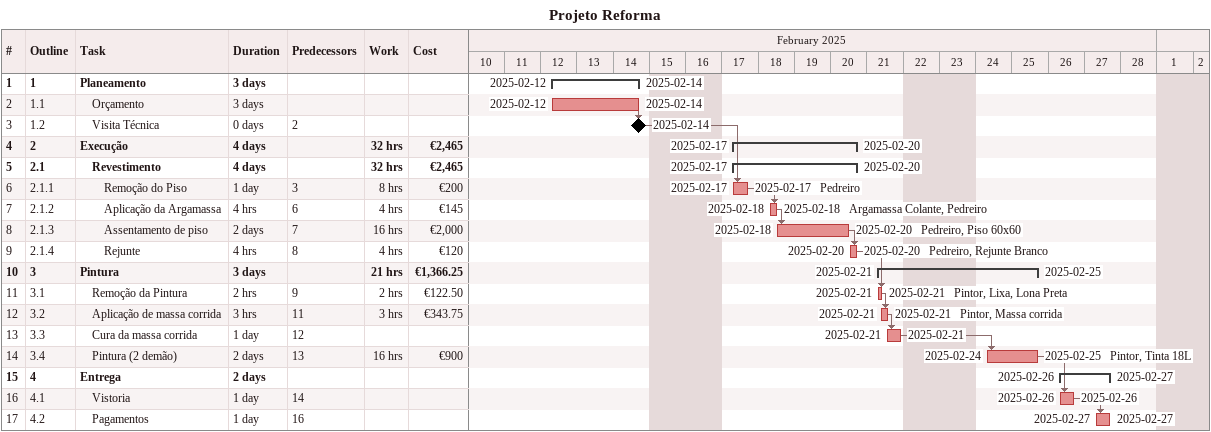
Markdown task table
Projeto Reforma

| ID | WBS | Task | Duration | Start | Finish | Predecessors | Resources | Work (h) | Cost (€) |
|---|---|---|---|---|---|---|---|---|---|
| 1 | 1 | **Planeamento** | 3d | 2025-02-12 | 2025-02-14 |  |  |  |  |
| 2 | 1.1 | Orçamento | 3d | 2025-02-12 | 2025-02-14 |  |  |  |  |
| 3 | 1.2 | Visita Técnica | 0d | 2025-02-14 | 2025-02-14 | 2 |  |  |  |
| 4 | 2 | **Execução** | 4d | 2025-02-17 | 2025-02-20 |  |  | 32 | 2465 |
| 5 | 2.1 | **Revestimento** | 4d | 2025-02-17 | 2025-02-20 |  |  | 32 | 2465 |
| 6 | 2.1.1 | Remoção do Piso | 1d | 2025-02-17 | 2025-02-17 | 3 | Pedreiro | 8 | 200 |
| 7 | 2.1.2 | Aplicação da Argamassa | 4h | 2025-02-18 | 2025-02-18 | 6 | Argamassa Colante, Pedreiro | 4 | 145 |
| 8 | 2.1.3 | Assentamento de piso | 2d | 2025-02-18 | 2025-02-20 | 7 | Pedreiro, Piso 60x60 | 16 | 2000 |
| 9 | 2.1.4 | Rejunte | 4h | 2025-02-20 | 2025-02-20 | 8 | Pedreiro, Rejunte Branco | 4 | 120 |
| 10 | 3 | **Pintura** | 3d | 2025-02-21 | 2025-02-25 |  |  | 21 | 1366.25 |
| 11 | 3.1 | Remoção da Pintura | 2h | 2025-02-21 | 2025-02-21 | 9 | Pintor, Lixa, Lona Preta | 2 | 122.50 |
| 12 | 3.2 | Aplicação de massa corrida | 3h | 2025-02-21 | 2025-02-21 | 11 | Pintor, Massa corrida | 3 | 343.75 |
| 13 | 3.3 | Cura da massa corrida | 1d | 2025-02-21 | 2025-02-21 | 12 |  |  |  |
| 14 | 3.4 | Pintura (2 demão) | 2d | 2025-02-24 | 2025-02-25 | 13 | Pintor, Tinta 18L | 16 | 900 |
| 15 | 4 | **Entrega** | 2d | 2025-02-26 | 2025-02-27 |  |  |  |  |
| 16 | 4.1 | Vistoria | 1d | 2025-02-26 | 2025-02-26 | 14 |  |  |  |
| 17 | 4.2 | Pagamentos | 1d | 2025-02-27 | 2025-02-27 | 16 |  |  |  |
